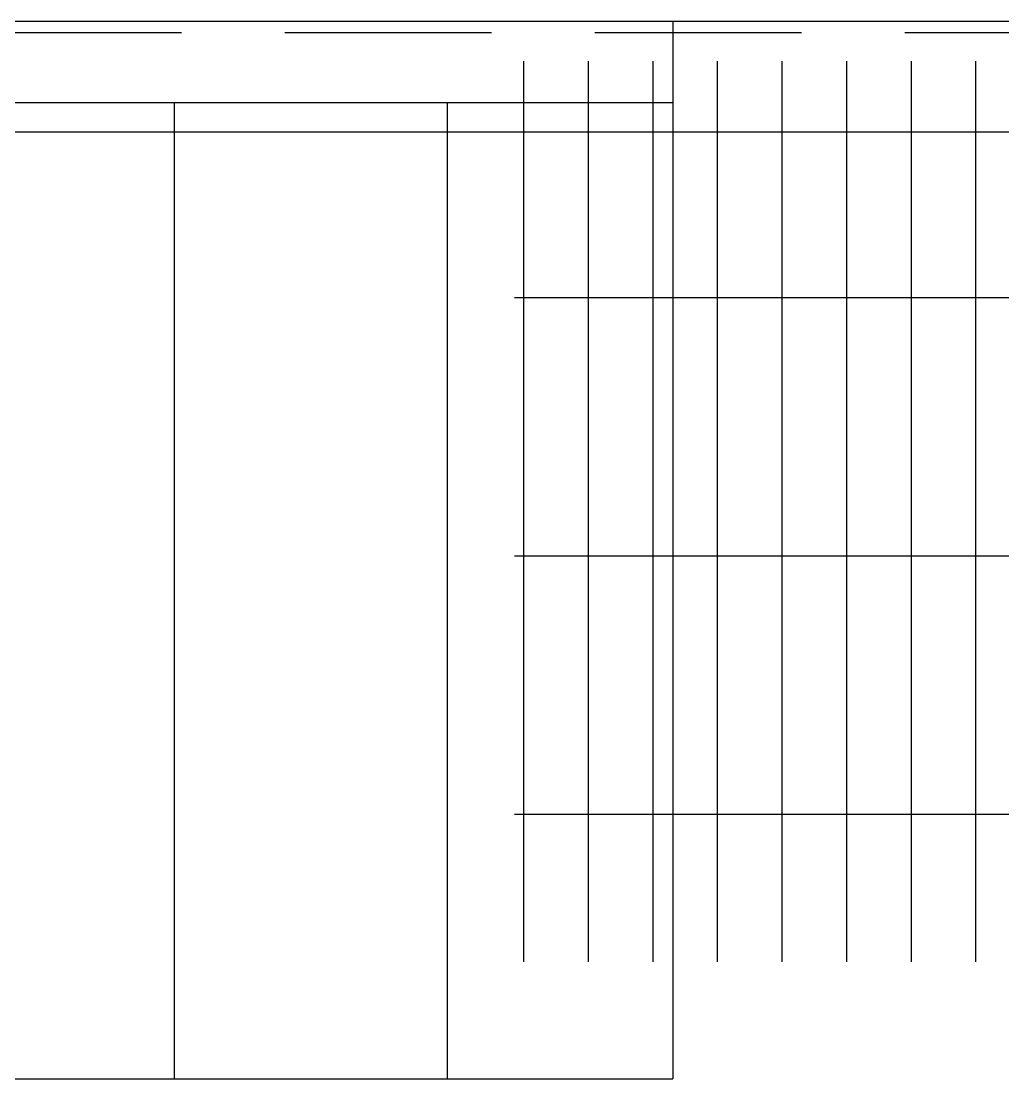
# Model space of a CAD drawing. Extents: x 0 to 68580, y 0 to 45720.
# Drawn here: x 42241 to 42844, y 14933 to 15583 of the extents above; entities that cross this region are included whole.
import ezdxf

# ---------------------------------------------------------------- set-up
doc = ezdxf.new("R2010")
doc.units = 0
doc.header["$LTSCALE"] = 40
doc.linetypes.add('HIDDEN2', pattern=[4.7625, 3.175, -1.5875])
doc.layers.get('0').update_dxf_attribs({"linetype": 'CONTINUOUS'})
for name, color, linetype in [('EMS_HATCH', 3, 'CONTINUOUS'), ('EMS_WALKWAY_PLATFORM', 2, 'CONTINUOUS'), ('EMS_WALKWAY_STAIRS', 2, 'CONTINUOUS')]:
    doc.layers.add(name, color=color, linetype=linetype)

# ---------------------------------------------------------------- blocks, each defined once
blk = doc.blocks.new('*X214')
at = {"color": 0}
for p, q in [((42550.09, 15005.01), (42550.09, 15558.52)), ((42589.78, 15005.01), (42589.78, 15558.52)), ((42629.47, 15005.01), (42629.47, 15558.52)), ((42669.15, 15005.01), (42669.15, 15558.52)), ((42708.84, 15005.01), (42708.84, 15558.52)), ((42748.53, 15005.01), (42748.53, 15558.52)), ((42788.22, 15005.01), (42788.22, 15558.52)), ((42827.9, 15005.01), (42827.9, 15558.52)), ((43237.77, 15412.98), (42544.25, 15412.98)), ((43237.77, 15254.23), (42544.25, 15254.23)), ((43237.77, 15095.48), (42544.25, 15095.48))]:
    blk.add_line(p, q, dxfattribs=at)

msp = doc.modelspace()

# ---------------------------------------------------------------- linework, layer by layer
at = {"layer": 'EMS_WALKWAY_PLATFORM'}
for p, q in [((41067.145, 15583.032), (42641.54, 15583.032)), ((41831.753, 15583.032), (47122.864, 15583.032)), ((41072.41, 15533.032), (42641.54, 15533.032)), ((41831.753, 15515.032), (47054.864, 15515.032)), ((41135.591, 14933.032), (42641.54, 14933.032))]:
    msp.add_line(p, q, dxfattribs=at)
at = {"layer": 'EMS_WALKWAY_PLATFORM', "linetype": 'HIDDEN2'}
msp.add_line((41831.753, 15576.032), (47115.864, 15576.032), dxfattribs=at)
at = {"layer": 'EMS_WALKWAY_STAIRS'}
for p, q in [((42641.54, 15583.032), (42641.54, 14933.032)), ((42335.212, 15533.032), (42335.212, 14933.032)), ((42503.032, 15533.032), (42503.032, 14933.032))]:
    msp.add_line(p, q, dxfattribs=at)

# ---------------------------------------------------------------- block references
at = {"layer": 'EMS_HATCH', "linetype": 'CONTINUOUS'}
msp.add_blockref('*X214', (0, 0), dxfattribs=at)

doc.saveas('drawing.dxf')
